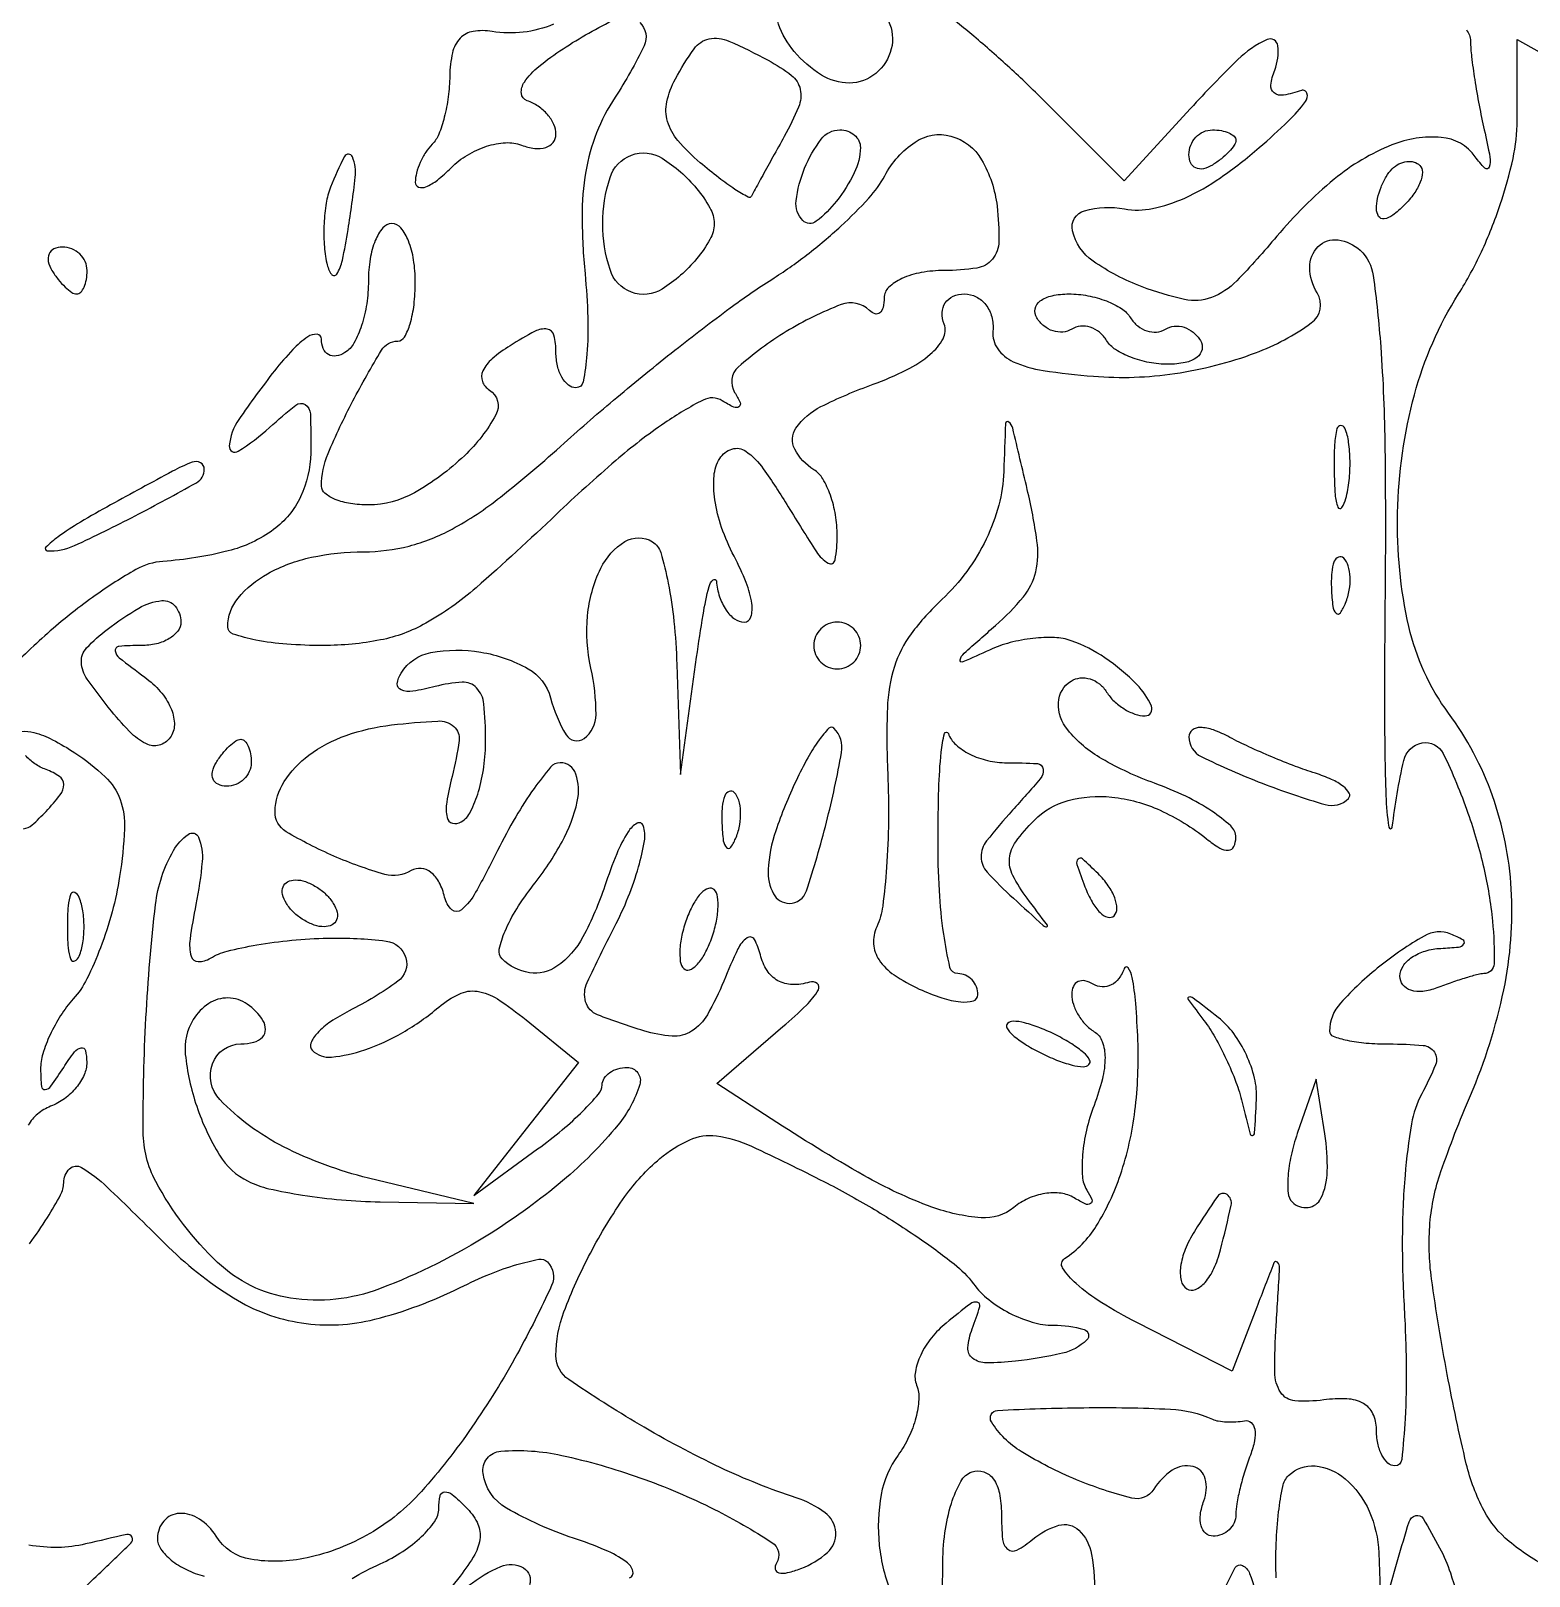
# Model space of a CAD drawing. Extents: x 50 to 925, y 21 to 441.
# Drawn here: x 347.6 to 411.5, y 293.3 to 359.2 of the extents above; entities that cross this region are included whole.
import ezdxf

# ---------------------------------------------------------------- set-up
doc = ezdxf.new("R2010")
doc.units = 0

msp = doc.modelspace()

# ---------------------------------------------------------------- linework, layer by layer
for points in [[(452.57679, 225.095507, -0.000001), (449.993678, 222.798179)], [(444.758148, 218.141907, -0.000001), (443, 216.578295, -0.004631)], [(408.835601, 359.270313, -0.173171), (409.013655, 358.787849, 0.027198), (409.056721, 358.126064, 0.008579), (409.191644, 357.143931, 0.00854), (409.380005, 356.051599, 0.009376), (409.600401, 355, -0.009719), (409.84279, 353.839502, -0.129303), (409.812213, 353.407797, -0.557064), (409.625138, 353.364703, -0.041041), (409.211592, 353.857012, 0.222214), (407.76211, 354.680862, 0.115763), (405.662273, 354.361396, 0.077659), (403.191278, 352.891979, 0.045684), (400.749082, 350.46244, -0.017442), (399.037239, 348.55563, -0.111866), (397.960362, 347.847724, -0.144871), (396.816579, 347.766388, -0.03606), (394.999082, 348.306448, -0.060969), (392.909877, 349.401323, -0.188489), (392.034374, 350.698532, -0.399839), (392.546209, 351.553079, -0.112925), (394.251917, 351.630764, 0.096221), (395.448025, 351.645676, 0.055656), (396.820263, 352.093602, 0.045019), (398.344525, 352.959652, 0.02649), (400.001917, 354.244998, 0.01317), (401.239881, 355.372975, 0.04256), (401.973336, 356.208482, 0.233911), (402.036265, 356.562709, 0.427967), (401.800928, 356.684719, -0.037195), (401.03346, 356.483747, -0.210596), (400.631687, 356.579248, -0.271554), (400.493532, 356.913459, -0.05708), (400.657916, 357.550928, 0.119934), (400.791661, 358.59274, 0.510493), (400.334074, 358.852151, 0.086269), (399.086078, 357.997633, 0.014538), (397.065926, 355.911037), (394.244594, 352.822073), (390.810827, 356.25584, 0.010888), (389.355493, 357.649134, 0.010476), (387.8224, 358.996192, 0.010456), (386.422244, 360.126206, 0.036996)], [(373.570796, 359.579906, -0.32742), (373.75863, 358.590584, -0.03372), (372.521553, 356.392549, 0.050947), (371.731787, 354.86899, 0.051994), (371.27301, 353.22751, 0.043701), (371.115379, 351.292769, 0.022439), (371.239302, 348.861341, -0.016371), (371.356982, 346.99749, -0.0274), (371.318571, 345.428019, -0.026667), (371.162327, 344.256403, -0.360756), (370.853207, 344, -0.172105), (370.527663, 344.115476, -0.093851), (370.25063, 344.443114, -0.07427), (370.063213, 344.931408, -0.054607), (370, 345.508474, 0.059265), (369.913163, 346.238516, 0.306583), (369.628022, 346.498375, 0.159361), (369.105924, 346.407681, 0.017549), (368.039889, 345.792838, 0.036888), (367.275673, 345.233303, 0.107547), (366.881736, 344.715956, 0.197395), (366.860858, 344.269655, 0.170161), (367.157923, 343.902398, -0.400165), (367.436457, 342.837918, -0.076503), (366.091758, 341.098417, -0.060836), (363.964104, 339.519299, -0.129964), (362, 339, -0.038162), (361.234117, 339.058541, -0.057113), (360.5875, 339.235187, -0.075043), (360.146289, 339.494047, -0.226352), (360, 339.800635, -0.099745), (360.281021, 341.195325, -0.021431), (361.337935, 343.43733, -0.015517), (362.559496, 345.598783, -0.259329), (363.25, 345.992198, 0.268668), (363.538955, 346.163581, 0.055034), (363.779688, 346.732083, 0.044293), (363.945529, 347.541584, 0.028394), (364, 348.5, 0.038131), (363.926884, 349.457356, 0.057076), (363.70625, 350.265625, 0.074992), (363.382936, 350.817169, 0.226478), (363, 351, 0.222681), (362.617207, 350.820624, 0.076538), (362.29375, 350.282961, 0.058208), (362.07317, 349.49372, 0.039081), (362, 348.559017, -0.037634), (361.926158, 347.57934, -0.041396), (361.70625, 346.653525, -0.045439), (361.384508, 345.906663, -0.130646), (361, 345.5, -0.096656), (360.61858, 345.356058, -0.174389), (360.29375, 345.414214, -0.171224), (360.076423, 345.667484, -0.092768), (360, 346.075842, 0.395453), (359.809064, 346.279503, 0.165944), (359.4125, 346.172131, 0.056442), (358.769709, 345.62401, 0.021364), (358, 344.727129, 0.016313), (356.465689, 342.639906, 0.129026), (356.063772, 341.520243, 0.622387), (356.449254, 341.286354, 0.041897), (357.786449, 342.306739, -0.014506), (358.898836, 343.256223, -0.319408), (359.301962, 343.280122, -0.251197), (359.524849, 342.890363, -0.010176), (359.536449, 341.211726, -0.10701), (359.106477, 339.347235, -0.125189), (357.954921, 337.948956, -0.096664), (356.009897, 337.03316, -0.044519), (353.234449, 336.589986, 0.112375), (352.082535, 336.242259, 0.025376), (350.347244, 335.13556, 0.025062), (348.430899, 333.62176, 0.022012), (346.587078, 331.859767, -0.025829)], [(369.890126, 359.510168, -0.143611), (367.276076, 359.200175, 0.082131), (366.470693, 359.202866, 0.163779), (365.913345, 358.90899, 0.136821), (365.584332, 358.290574, 0.050872), (365.469964, 357.303297, -0.029221), (365.405414, 356.409542, -0.030301), (365.237261, 355.540386, -0.031799), (364.999464, 354.811271, -0.10199), (364.719964, 354.38663, 0.053604), (364.444341, 354.044599, 0.038534), (364.211489, 353.612382, 0.039116), (364.052308, 353.160854, 0.065278), (364, 352.761905, 0.319688), (364.141187, 352.563653, 0.182152), (364.449126, 352.572042, 0.071564), (364.940912, 352.860503, 0.028017), (365.528939, 353.386082, -0.061045), (366.223139, 353.928714, -0.057683), (367.040876, 354.300073, -0.062084), (367.853237, 354.453812, -0.107774), (368.528939, 354.350522, 0.060825), (369.091982, 354.209803, 0.106892), (369.567876, 354.252543, 0.150409), (369.880467, 354.466914, 0.169365), (370, 354.809678, 0.10755), (369.908174, 355.23164, 0.070219), (369.638813, 355.65303, 0.065697), (369.240459, 356.009972, 0.069529), (368.770426, 356.243191, -0.301818), (368.524494, 356.558248, -0.171813), (368.655645, 357.043911, -0.071095), (369.266728, 357.705136, -0.025705), (370.301635, 358.461983, -0.032036), (372.544397, 359.734186, -0.309958)], [(412.388551, 293.638138, -0.054275), (410.655217, 294.778109, -0.098858), (409.589256, 296.086827, -0.062996), (408.833189, 298.091701, -0.012077), (408.018577, 301.901543, -0.011944), (407.349975, 305.977015, -0.055511), (407.283786, 308.356406, -0.062864), (407.74872, 310.552145, -0.01801), (409.00967, 313.80084, 0.050366), (410.431028, 318.306026, 0.065651), (410.749725, 322.61362, 0.070938), (409.948771, 326.587271, 0.07416), (408.074567, 330.113013, -0.103969), (406.381179, 333.810784, -0.061585), (405.898664, 338.657162, -0.059341), (406.621409, 343.70105, -0.075702), (408.5, 348, 0.032402), (409.477173, 349.795886, 0.02704), (410.281794, 351.813518, 0.027951), (410.825417, 353.781487, 0.053458), (411, 355.409732), (411, 358.859207), (415.5, 356.344109, -0.024067)], [(347.200075, 329.332261, -0.097901), (347.728064, 329.293017, -0.052515), (348.526941, 328.979201, -0.025206), (349.478516, 328.42212, -0.043779), (350.769713, 327.404318, -0.117619), (351.408066, 326.433353, -0.099623), (351.596187, 325.178757, -0.026243), (351.387971, 323.149067, -0.027352), (351.06648, 321.636208, -0.024435), (350.572045, 320.108158, -0.02521), (349.990807, 318.778885, -0.066646), (349.409456, 317.921259, 0.039707), (348.871162, 317.212338, 0.033773), (348.418526, 316.388779, 0.035157), (348.109179, 315.578594, 0.076455), (348.015313, 314.921259, 0.020908), (348.053965, 314.186873, 0.409945), (348.211709, 314.054463, 0.222597), (348.454439, 314.192748, 0.010291), (349, 315, -0.01849), (349.460081, 315.657281, -0.178005), (349.742512, 315.838626, -0.412224), (349.924505, 315.723629, -0.053381), (349.984687, 315.218615, -0.107866), (349.874696, 314.684119, -0.06745), (349.537995, 314.138075, -0.062902), (349.036836, 313.663736, -0.066565), (348.442529, 313.339573, 0.083396), (347.886061, 313.011421, 0.092829), (347.491363, 312.529718, 0.100562)], [(347.289278, 325.18289, 0.157127), (347.651308, 325.342976, 0.02162), (348.25, 325.925, 0.026382), (348.850113, 326.6324, 0.164145), (349, 327.076667, 0.247772), (348.821933, 327.413944, 0.062037), (348.25, 327.708333, -0.061447), (347.772046, 327.953639, -0.061158), (347.367188, 328.308074, -0.066901)], [(373.136847, 293.215589, 0.407308), (373.28553, 293.505928, 0.164458), (372.998011, 293.903351, 0.054374), (372.100327, 294.405317, 0.020416), (370.75, 294.914192, -0.051099), (367.887096, 296.198452, -0.230259), (366.888922, 297.675223, -0.433035), (367.650593, 298.625708, -0.073664), (370.245993, 298.445971, -0.030957), (373.58248, 297.493415, -0.031353), (376.761196, 296.139426, -0.028117), (379.207118, 294.733831, -0.407134), (379.405234, 293.846665, 0.183434), (379.356025, 293.591809, 0.304753), (379.501557, 293.439826, 0.112972), (379.88335, 293.443467, 0.032982), (380.448062, 293.618443, 0.08863), (381.583275, 294.303879, 0.23318), (381.937255, 295.158654, 0.220019), (381.479573, 295.999048, 0.080851), (380.25, 296.635458, -0.031873), (377.010558, 297.929295, -0.022664), (373.557882, 299.766632, -0.015263), (370.543142, 301.677273, -0.2488), (370, 302.70123, -0.090266), (370.340146, 304.570002, -0.0313), (371.468596, 307.078905, -0.031731), (372.943644, 309.491853, -0.066361), (374.43252, 311.107261, -0.065727), (375.708287, 311.911272, -0.143559), (376.841294, 312.077769, -0.074268), (378.344641, 311.633197, -0.009122), (381.432836, 310.126026, -0.015512), (383.468528, 309.005182, -0.016332), (385.395365, 307.778326, -0.016176), (386.983055, 306.615865, -0.067648), (387.806704, 305.768765, 0.066672), (388.462318, 305.091859, 0.047669), (389.349365, 304.519575, 0.048003), (390.319651, 304.130043, 0.07158), (391.223371, 304, -0.069579), (392.525439, 303.817925, -0.580875), (392.637607, 303.36046, -0.133374), (391.600646, 302.802569, -0.029776), (389.60079, 302.461607, -0.026377), (388.367103, 302.391715, -0.163246), (387.772819, 302.588514, -0.259904), (387.571824, 303.040034, -0.067194), (387.755272, 303.845525, 0.013176), (388.081489, 304.792461, 0.440672), (387.973993, 304.978168, 0.221929), (387.678513, 304.91183, 0.006379), (386.641722, 304.089786, 0.052921), (386.014431, 303.458111, 0.058568), (385.558042, 302.728813, 0.066639), (385.330496, 302.016214, 0.13644), (385.385807, 301.436985, -0.10754), (385.477918, 300.836277, -0.0494), (385.350445, 300.050504, -0.045768), (385.045143, 299.216753, -0.047256), (384.595841, 298.461958, 0.1136), (383.872354, 296.774983, 0.070777), (383.791114, 294.614963, 0.071462), (384.312432, 292.542277, 0.12267)], [(347.543329, 307.476688, 0.018683), (348.306586, 308.594312, 0.017013), (348.869949, 309.560704, 0.124073), (349, 310.076725, -0.20177), (349.250773, 310.672858, -0.340924), (349.761692, 310.733052, -0.056384), (350.847729, 309.903134, -0.00506), (353.3, 307.5, 0.057596), (356.246048, 305.164381, 0.10186), (359.146003, 304.098418, 0.099781), (362.273139, 304.253889, 0.053591), (365.908692, 305.604336, -0.017869), (367.177993, 306.181869, -0.026518), (368.330196, 306.587173, -0.024682), (369.264961, 306.811836, -0.247875), (369.636067, 306.697267, -0.313149), (369.816259, 305.69822, -0.018402), (368.356045, 302.789866, -0.025683), (366.41338, 299.64577, -0.030762), (364.262834, 296.910682, -0.079441), (362.055969, 295.109866, -0.077956), (359.383539, 294.072467, -0.09485), (356.975904, 294.010938, -0.216709), (355.5, 295, 0.108338), (354.794968, 295.727947, 0.157017), (353.93989, 295.968339, 0.209615), (353.272673, 295.645478, 0.178581), (353, 294.90638, 0.156018), (353.146168, 294.449349, 0.068086), (353.5875, 293.980377, 0.057927), (354.234879, 293.570827, 0.048178), (355, 293.289749, -0.057258)], [(400.722761, 293.21466, -0.016941), (400.722413, 294.685305, -0.02186), (400.826772, 296.031684, -0.020331), (401.005001, 297.124108, -0.146795), (401.254865, 297.588198, -0.223953), (402.387856, 297.995061, -0.15483), (403.661262, 297.452026, -0.111762), (404.690869, 296.063029, -0.09515), (405.09968, 294.281385), (405.19936, 291.5), (405.910963, 294, -0.007551), (406.393999, 295.604563, -0.252695), (406.672786, 295.873954, -0.338708), (406.989088, 295.747645, -0.011362), (407.695154, 294.5, -0.043334), (408.154287, 293.430914, -0.013701), (408.654189, 291.765625, -0.013567)], [(386.446899, 292.084428, 0.016031), (386.5, 293.740232, -0.032756), (386.591759, 295.139398, -0.043009), (386.867188, 296.389026, -0.049293), (387.268479, 297.334448, -0.187636), (387.75, 297.739962, -0.16275), (388.252245, 297.743121, -0.161877), (388.656689, 297.443658, -0.105747), (388.91652, 296.832113, -0.0478), (389, 295.960889, 0.023029), (389.050749, 294.859622, 0.201578), (389.275868, 294.437489, 0.307111), (389.663141, 294.403668, 0.046007), (390.342009, 294.868879, -0.102613), (391.457641, 295.461388, -0.26915), (392.305724, 295.251929, -0.161759), (392.844789, 294.221732, -0.040358), (393, 292.301949, -0.118319)], [(361.301762, 293.19076, -0.027209), (362.507816, 293.821607, 0.037711), (363.461534, 294.346239, 0.044834), (364.267921, 294.982362, 0.050643), (364.827097, 295.630195, 0.153918), (365, 296.178561, -0.051726), (365.056135, 296.719728, -0.339456), (365.25, 296.886217, -0.190984), (365.574084, 296.777974, -0.02141), (366.157618, 296.242382, -0.07753), (366.633931, 295.589995, -0.141035), (366.761247, 294.947679, -0.109505), (366.534765, 294.222428, -0.036243), (365.907618, 293.292382, 0.001455), (364.994732, 292.122973, 0.365552)], [(347.126611, 289.751146, -0.013898), (347.79372, 290.555871, -0.006888), (348.681946, 291.54096, -0.00683), (349.631642, 292.53782, -0.00994), (350.498104, 293.38829, 0.003447), (351.868852, 294.699222, 0.313959), (351.919437, 294.958916, 0.357367), (351.697932, 295.07096, 0.00392), (349.933834, 294.665378, -0.054483), (348.757593, 294.517621, -0.047409), (347.519158, 294.615216, -0.048152)], [(366.274166, 292.892501, -0.064318), (367.642451, 293.707107, -0.241518), (368.609169, 293.643767, -0.35707), (368.869599, 292.920202, -0.088303)], [(398.530659, 292.75, -0.026858), (398.974656, 293.655231, -0.398373), (399.282778, 293.75152, -0.194909), (399.585832, 293.41321, -0.010118), (400.062416, 292, 0.007904)]]:
    msp.add_lwpolyline(points, format="xyb")
for points in [[(383.35507, 360.417241, -0.193933), (384.187353, 359.642638, -0.171424), (384.30459, 358.457719, -0.160852), (383.646408, 357.407664, -0.174728), (382.515456, 357, -0.140618), (381.322816, 357.34218, -0.077051), (380.163427, 358.343976, -0.089931), (379.489011, 359.5083, -0.290542), (379.675343, 360.342009, -0.090372), (380.332914, 360.796862, -0.101458), (381.082304, 360.966539, -0.071773), (382.036763, 360.848682, -0.025068)], [(379.055624, 357.970231, -0.042709), (380.046902, 357.325354, -0.177107), (380.418923, 356.729445, -0.151476), (380.34844, 355.975026, -0.028879), (379.739883, 354.720231, 0.000784), (379.253655, 353.846337, 0.001072), (378.818702, 353.057721, 0.000693), (378.455558, 352.393769, 0.012538), (378.345061, 352.178394, -0.431247), (378.192452, 352.129923, -0.017237), (377.637083, 352.463756, -0.021006), (376.945076, 352.955394, -0.012097), (376.152497, 353.601456, -0.037816), (375.204726, 354.546001, -0.106155), (374.758041, 355.363672, -0.127977), (374.729766, 356.19733, -0.067786), (375.09262, 357.173062, -0.031186), (375.891454, 358.465098, -0.191333), (376.535475, 358.883917, -0.155008), (377.370805, 358.79245, -0.018693)], [(388.816422, 351.741449, -0.031265), (388.895224, 350.239066, -0.170923), (388.62154, 349.486226, -0.185171), (387.951369, 349.104869, -0.037806), (386.566422, 349, 0.043513), (385.583951, 348.914337, 0.063264), (384.753887, 348.657292, 0.08295), (384.192002, 348.279299, 0.20612), (384, 347.833333, -0.053967), (383.956211, 347.428821, -0.162428), (383.815882, 347.193493, -0.257438), (383.611143, 347.150471, -0.122756), (383.373216, 347.293451, 0.297054), (382.167842, 347.547715, 0.043996), (379.825502, 346.394359, 0.045653), (377.778821, 344.880918, 0.364011), (377.621812, 343.802904, -0.033465), (377.85323, 343.365538, -0.361815), (377.802875, 343.186764, -0.270243), (377.585989, 343.170676, -0.024939), (377.095214, 343.441154, 0.263092), (376.272222, 343.473309, 0.03118), (374.642084, 342.500991, 0.027601), (372.55213, 340.894507, 0.012812), (370.014943, 338.595663, -0.010607), (366.593575, 335.468113, -0.051709), (364.453816, 333.95333, -0.07982), (362.513069, 333.237426, -0.048561), (360.074237, 333, -0.018484), (358.512518, 333.057754, -0.029999), (357.196807, 333.235, -0.030547), (356.226262, 333.48796, -0.3244), (356, 333.8, -0.174646), (356.442048, 335.026953, -0.094088), (357.695697, 336.064938, -0.073586), (359.571577, 336.764683, -0.052581), (361.803071, 337, 0.063404), (363.73478, 337.245947, 0.061004), (365.570439, 337.968797, 0.043824), (367.633916, 339.334278, 0.015304), (370.353071, 341.637537, -0.00908), (372.595156, 343.585132, -0.007273), (375.077022, 345.602482, -0.007361), (377.427833, 347.401668, -0.018487), (379.207004, 348.622939, 0.023265), (380.707604, 349.674218, 0.021273), (382.151275, 350.890629, 0.021818), (383.346241, 352.087849, 0.062438), (384.024475, 353.045733, -0.121572), (385.316643, 354.479923, -0.218698), (386.84802, 354.734716, -0.197368), (388.157597, 353.727817, -0.103034)], [(382.984687, 354.25, -0.108425), (382.723256, 353.164891, -0.053785), (381.967613, 351.959334, -0.060569), (381.103493, 351.100299, -0.378361), (380.530834, 351.135832, -0.232255), (380.243137, 351.978567, -0.065054), (380.607605, 353.363323, -0.065144), (381.314736, 354.605851, -0.235013), (382.106989, 355, -0.082922), (382.446877, 354.943241, -0.094321), (382.73318, 354.779688, -0.102891), (382.921753, 354.536025, -0.119054)], [(399, 354.559017, -0.151918), (398.934461, 354.34829, -0.038439), (398.70625, 354.066025, -0.035638), (398.382774, 353.768994, -0.029505), (398, 353.5, -0.082592), (397.6179, 353.343488, -0.161196), (397.29375, 353.3746, -0.182303), (397.078288, 353.586039, -0.108972), (397, 353.940983, -0.093332), (397.076123, 354.345238, -0.09642), (397.29375, 354.688914, -0.099167), (397.618444, 354.918938, -0.105053), (398, 355, -0.042167), (398.382849, 354.967655, -0.061769), (398.70625, 354.870461, -0.081139), (398.92554, 354.727648, -0.210953)], [(360.384042, 352.558413, 0.051478), (360.199911, 351.875991, 0.027761), (360.108399, 351.009071, 0.027345), (360.112925, 350.106289, 0.038416), (360.222503, 349.308413, 0.097086), (360.424062, 348.840631, 0.538996), (360.648203, 348.844738, 0.088977), (360.890694, 349.440963, 0.012555), (361.133884, 350.75, 0.011248), (361.438759, 352.976578, 0.127344), (361.31586, 353.850323, 0.632653), (360.983004, 353.866835, 0.031457)], [(376, 352.5, -0.045289), (376.569081, 351.672106, -0.128626), (376.744889, 351, -0.128626), (376.569081, 350.327894, -0.045289), (376, 349.5, -0.079576), (374.524933, 348.208207, -0.233935), (373.21939, 348.076116, -0.229729), (372.305527, 349.036842, -0.07735), (372, 351, -0.07735), (372.305527, 352.963158, -0.229729), (373.21939, 353.923884, -0.233935), (374.524933, 353.791793, -0.079576)], [(406.183333, 351.783333, -0.034019), (405.693024, 351.355562, -0.131573), (405.322581, 351.204271, -0.290264), (405.093678, 351.31173, -0.142677), (405, 351.633333, -0.054831), (405.048893, 352.07784, -0.038674), (405.195833, 352.558958, -0.039129), (405.411277, 353.002755, -0.063896), (405.666667, 353.333333, -0.075941), (405.96028, 353.549128, -0.089268), (406.289271, 353.652396, -0.100736), (406.601612, 353.629018, -0.128169), (406.85, 353.483333, -0.212536), (406.959631, 353.197768, -0.080535), (406.867292, 352.770833, -0.061283), (406.5985, 352.274266, -0.041736)], [(405.366004, 335.122913, 0.002756), (405.344408, 330.128799, 0.00756), (405.401901, 326.603293, 0.029597), (405.525067, 325.247592, 0.874359), (405.67637, 325.25, -0.02608), (406.164742, 328.093441, -0.299617), (406.943216, 328.842798, -0.337577), (407.847731, 328.386746, -0.029318), (408.902175, 325.850777, -0.02724), (409.57578, 323.516697, -0.031915), (409.948951, 321.243168, -0.030624), (410.017419, 319.425478, -0.407324), (409.581787, 319, 0.065182), (409.333672, 318.967516, 0.008575), (408.821775, 318.821697, 0.009838), (408.218074, 318.625425, 0.008099), (407.581787, 318.393011, -0.061217), (406.976385, 318.242209, -0.107411), (406.46465, 318.289503, -0.150596), (406.128472, 318.522024, -0.168247), (406, 318.893011, -0.152515), (406.133803, 319.321464, -0.092718), (406.514063, 319.698013, -0.076911), (407.08084, 319.966274, -0.060942), (407.75, 320.078947, 0.015465), (408.501712, 320.136194, 0.216749), (408.729388, 320.270768, 0.446104), (408.688843, 320.4446, 0.030589), (408.175195, 320.687216, 0.229898), (407.029914, 320.604812, 0.037915), (405.147732, 319.318346, 0.038823), (403.465659, 317.74199, 0.187198), (403, 316.541813, 0.315066), (403.147443, 316.331054, 0.034855), (403.74471, 316.159158, 0.032517), (404.563469, 316.039147, 0.020135), (405.535184, 316, -0.02066), (406.987549, 315.939962, -0.231178), (407.470704, 315.652311, -0.248979), (407.520374, 315.110316, -0.023692), (406.929754, 313.868744, 0.081522), (406.493477, 312.589666, 0.020656), (406.21945, 310.403974, 0.019679), (406.102607, 307.753977, 0.01529), (406.177259, 304.868744, -0.010664), (406.269787, 302.235075, -0.017795), (406.221453, 300.017693, -0.012085), (406.078277, 298.265882, -0.383578), (405.782689, 298, -0.190835), (405.483798, 298.118389, -0.088287), (405.229915, 298.45909, -0.068107), (405.057683, 298.964741, -0.048109), (405, 299.562858, 0.111683), (404.850966, 300.221753, 0.155948), (404.440128, 300.658979, 0.115237), (403.743278, 300.857579, 0.046618), (402.75, 300.812858, -0.053557), (401.517698, 300.77446, -0.23627), (400.91282, 301.136954, -0.141729), (400.661565, 301.993624, -0.016706), (400.721171, 304, 0.001228), (400.870343, 306.456456, 0.223606), (400.77708, 306.688757, 0.528529), (400.627158, 306.6547, 0.002133), (399.894159, 304.768965), (398.845976, 302.037929), (394.771721, 304.116459, -0.021463), (393.279116, 304.960524, -0.042279), (392.188487, 305.776095, -0.067448), (391.613656, 306.445537, -0.413451), (391.699029, 306.847495, 0.110207), (393.050196, 308.230239, 0.057713), (394.078068, 310.419125, 0.050345), (394.697218, 313.147897, 0.040442), (394.822707, 316.157251, 0.009874), (394.72985, 317.73166, 0.027147), (394.582427, 318.834088, 0.102056), (394.411926, 319.248141, 0.622019), (394.241603, 319.224809, -0.081999), (394.014906, 318.795029, -0.11374), (393.681668, 318.517028, -0.13005), (393.295207, 318.434609, -0.126937), (392.91459, 318.552786, 0.086079), (392.565281, 318.693051, 0.164932), (392.268661, 318.658243, 0.179687), (392.071129, 318.455135, 0.104352), (392, 318.118034, 0.082487), (392.070844, 317.691527, 0.053447), (392.282526, 317.237174, 0.052189), (392.593869, 316.82512, 0.066565), (392.961789, 316.523615, -0.169863), (393.303806, 316.101287, -0.086835), (393.421284, 315.420823, -0.060719), (393.307585, 314.505364, -0.029625), (392.954635, 313.380682, 0.033457), (392.632638, 312.326445, 0.036226), (392.464683, 311.266307, 0.038947), (392.458387, 310.346878, 0.121231), (392.647355, 309.761575, -0.038879), (392.855756, 309.35719, -0.370028), (392.800762, 309.185907, -0.255005), (392.580787, 309.17447, -0.026545), (392.110704, 309.431581, 0.108173), (391.549227, 309.628975, 0.069954), (390.857739, 309.617135, 0.065322), (390.146823, 309.407108, 0.06886), (389.52803, 309.023263, -0.195751), (388.133363, 308.582486, -0.067642), (386.029498, 309.043199, -0.042383), (383.138305, 310.388015, -0.014419), (379.18293, 312.807239), (376.86586, 314.317912), (379.68293, 316.739153, 0.016208), (380.680964, 317.65483, 0.064777), (381.192907, 318.305519, 0.376985), (381.142862, 318.574769, 0.246712), (380.81265, 318.635623, -0.080867), (380.081853, 318.532535, -0.122734), (379.465689, 318.700077, -0.123949), (379.004304, 319.135433, -0.083451), (378.720041, 319.805426, 0.071281), (378.462207, 320.456504, 0.444813), (378.151917, 320.524052, 0.127795), (377.760016, 320.052938, 0.012402), (377.156614, 318.682859, -0.031255), (376.458115, 317.246185, -0.125142), (375.786982, 316.545726, -0.156985), (374.952969, 316.335999, -0.058353), (373.749224, 316.557086, -0.017981), (371.774816, 317.242588, -0.234767), (371.266849, 317.799483, -0.180654), (371.332442, 318.626426, -0.010161), (372.487, 320.974861, 0.023075), (373.08347, 322.271639, 0.026872), (373.524617, 323.554394, 0.027392), (373.775459, 324.661916, 0.123682), (373.724096, 325.317791, 0.47427), (373.460948, 325.417089, 0.120075), (373.078931, 325.051164, 0.044368), (372.590509, 324.111219, 0.017747), (372.085808, 322.75, -0.042878), (371.14981, 320.568295, -0.116054), (370.043675, 319.312324, -0.196635), (368.867005, 319.037614, -0.157902), (367.699422, 319.633912, -0.256142), (367.580988, 320.039818, -0.046167), (367.8296, 320.816265, -0.039748), (368.325221, 321.76456, -0.026372), (369.032755, 322.76877, 0.04085), (370.262089, 324.625375, 0.071715), (370.909721, 326.345831, 0.134354), (370.850743, 327.518098, 0.324031), (370.185212, 328, 0.220532), (369.770638, 327.807798, 0.020727), (369.063251, 326.898438, 0.023506), (368.281949, 325.686614, 0.01628), (367.509941, 324.25, -0.011661), (366.574457, 322.469947, -0.085812), (365.973888, 321.724832, -0.382618), (365.559319, 321.72884, -0.152885), (365.249046, 322.262243, 0.06298), (365.020477, 322.889937, 0.106088), (364.666728, 323.321708, 0.144644), (364.248627, 323.491483, 0.164459), (363.828965, 323.394295, -0.210918), (362.697818, 323.237391, -0.032958), (360.524856, 324.015356, -0.031791), (358.49043, 325.057118, -0.271471), (358.015313, 325.91898, -0.136984), (358.407402, 327.192711, -0.090586), (359.459116, 328.318093, -0.075229), (361.047167, 329.16182, -0.055629), (362.988186, 329.610268, -0.014987), (364.954477, 329.779665, -0.192997), (365.639766, 329.548499, -0.256446), (365.867216, 328.948016, -0.026484), (365.566541, 327.409096, 0.02092), (365.340622, 326.31745, 0.090978), (365.353266, 325.659687, 0.286394), (365.582039, 325.418279, 0.204789), (365.959918, 325.475228, 0.140442), (366.360489, 325.915548, 0.042395), (366.694476, 326.765623, 0.038769), (366.923344, 327.828319, 0.033669), (367, 328.965397, 0.0247), (366.923731, 330.508381, 0.166001), (366.61018, 331.196087, 0.223421), (365.999591, 331.436003, 0.047673), (364.843628, 331.248857, -0.023722), (363.89605, 331.048529, -0.135905), (363.390282, 331.104003, -0.339506), (363.233059, 331.368201, -0.10938), (363.393187, 331.827173, -0.211362), (364.66276, 332.696909, -0.087331), (366.790734, 332.7178, -0.086659), (368.811956, 332.008976, -0.203971), (369.77062, 330.769148, 0.071272), (370.435134, 329.18898, 0.442681), (371.199992, 329.036395, 0.238759), (371.710146, 330.052091, 0.053281), (371.491004, 332.040959, -0.076397), (371.348785, 334.270336, -0.091273), (371.911182, 336.295875, -0.142877), (372.941641, 337.431914, -0.283184), (374.113307, 337.429973, -0.185648), (374.468224, 336.963204, -0.021585), (374.785683, 335.664967, -0.023601), (375.032247, 334.027651, -0.0172), (375.157104, 332.190983), (375.314207, 327.5), (376, 332.5, -0.00708), (376.27496, 334.313558, -0.022287), (376.53049, 335.517187, -0.147688), (376.705297, 335.804222, -0.617166), (376.842896, 335.75, 0.055713), (376.979165, 335.080669, 0.070666), (377.255144, 334.514063, 0.085869), (377.622067, 334.132368, 0.159792), (378.02568, 334, 0.333236), (378.31742, 334.218725, 0.109177), (378.355471, 334.788772, 0.057141), (378.112893, 335.68263, 0.024528), (377.598701, 336.809133, -0.035241), (377.067982, 338.040989, -0.047614), (376.778438, 339.218103, -0.055912), (376.743525, 340.234843, -0.119613), (376.985709, 340.976876, -0.179653), (377.507432, 341.383218, -0.234108), (378.097175, 341.29183, -0.086451), (378.84388, 340.544006, -0.016177), (379.90895, 338.917743, 0.006158), (381.110253, 337.000734, 0.117372), (381.616107, 336.51509, 0.526637), (381.910472, 336.652994, 0.040401), (381.996262, 337.690983, 0.041813), (381.923728, 338.574964, 0.043873), (381.705152, 339.419912, 0.048052), (381.383742, 340.108236, 0.121679), (381, 340.5, -0.134094), (380.183069, 341.375818, -0.279453), (380.23786, 342.273261, -0.126574), (381.304323, 343.195511, -0.028564), (383.526257, 344.145655, 0.029013), (384.953668, 344.75756, 0.059873), (385.96617, 345.424685, 0.090675), (386.514112, 346.091652, 0.221859), (386.557642, 346.710383, -0.098737), (386.473434, 347.202209, -0.141505), (386.606905, 347.621175, -0.143676), (386.941033, 347.900244, -0.102974), (387.420274, 348, -0.118955), (387.927035, 347.877705, -0.110543), (388.338212, 347.53572, -0.101351), (388.588944, 347.022972, -0.085317), (388.638889, 346.419472, 0.176536), (388.842001, 345.661514, 0.135004), (389.508449, 345.110217, 0.068448), (390.787473, 344.734037, 0.017593), (392.932302, 344.488064, 0.05635), (396.40108, 344.604593, 0.052661), (399.840244, 345.487835, 0.067839), (402.221424, 346.764301, 0.392708), (402.473679, 348.042588, -0.13391), (402.153345, 349.126572, -0.205031), (402.51455, 350.022175, -0.232851), (403.361343, 350.307909, -0.155927), (404.302864, 349.862958, -0.172632), (404.86312, 348.781692, -0.016043), (405.180461, 345.743804, -0.015187), (405.361537, 341.396714, -0.005274)], [(348.5, 349, 0.029505), (348.768994, 348.617226, 0.035638), (349.066025, 348.29375, 0.038439), (349.34829, 348.065539, 0.151918), (349.559017, 348, 0.210953), (349.727648, 348.07446, 0.081139), (349.870461, 348.29375, 0.061769), (349.967655, 348.617151, 0.042167), (350, 349, 0.105053), (349.918938, 349.381556, 0.099167), (349.688914, 349.70625, 0.09642), (349.345238, 349.923877, 0.093332), (348.940983, 350, 0.108972), (348.586039, 349.921712, 0.182303), (348.3746, 349.70625, 0.161196), (348.343488, 349.3821, 0.082592)], [(394.510081, 346.983688, 0.08344), (394.815187, 346.635866, 0.092847), (395.206842, 346.422376, 0.100558), (395.623007, 346.374953, 0.117181), (396, 346.5, -0.117181), (396.376993, 346.625047, -0.100558), (396.793158, 346.577624, -0.092847), (397.184813, 346.364134, -0.08344), (397.489919, 346.016312, -0.190957), (397.558378, 345.631818, -0.185079), (397.346069, 345.298525, -0.109523), (396.840032, 345.072894, -0.050353), (396.118034, 345, -0.046272), (395.306395, 345.075274, -0.046042), (394.521025, 345.298542, -0.050028), (393.873833, 345.626452, -0.112542), (393.489919, 346.016312, 0.08344), (393.184813, 346.364134, 0.092847), (392.793158, 346.577624, 0.100558), (392.376993, 346.625047, 0.117181), (392, 346.5, -0.117181), (391.623007, 346.374953, -0.100558), (391.206842, 346.422376, -0.092847), (390.815187, 346.635866, -0.08344), (390.510081, 346.983688, -0.190957), (390.441622, 347.368182, -0.185079), (390.653931, 347.701475, -0.109523), (391.159968, 347.927106, -0.050353), (391.881966, 348, -0.046272), (392.693605, 347.924726, -0.046042), (393.478975, 347.701458, -0.050028), (394.126167, 347.373548, -0.112542)], [(389.100451, 340.424314, -0.057196), (388.887839, 338.987562, -0.047187), (388.348501, 337.534833, -0.045724), (387.524318, 336.163548, -0.046044), (386.46634, 334.968378, 0.04352), (385.14997, 333.496321, 0.085279), (384.436502, 332.100384, 0.067324), (384.137075, 330.333791, 0.019162), (384.150651, 327.544064, -0.013468), (384.183828, 325.502964, -0.015131), (384.103462, 323.541069, -0.014507), (383.936817, 321.883726, -0.074888), (383.683919, 321, 0.123344), (383.548472, 320.267201, 0.135059), (383.783141, 319.584687, 0.095384), (384.426581, 318.946956, 0.03945), (385.499608, 318.344085, 0.028471), (386.458887, 317.965265, 0.054936), (387.26551, 317.793833, 0.091808), (387.805209, 317.838976, 0.338129), (388, 318.094085, 0.093526), (387.934745, 318.439894, 0.096478), (387.748214, 318.733887, 0.09913), (387.469908, 318.930663, 0.104838), (387.142857, 319, -0.350255), (386.806021, 319.268951, -0.019285), (386.540813, 320.689062, -0.023004), (386.354427, 322.545605, -0.014006), (386.296992, 324.75, -0.006997), (386.330909, 326.875541, -0.016908), (386.431035, 328.44375, -0.039613), (386.573956, 329.243881, -0.742566), (386.737469, 329.25, 0.127946), (387.054482, 328.771637, 0.06698), (387.649138, 328.367188, 0.059759), (388.414144, 328.093012, 0.056249), (389.238321, 328, -0.015253), (390.537426, 327.960361, -0.363705), (390.783911, 327.726712, -0.208856), (390.657592, 327.314461, -0.00661), (389.47183, 325.968872, 0.017743), (388.36908, 324.659858, 0.170455), (388.138595, 323.980166, 0.185179), (388.394233, 323.334404, 0.021644), (389.512074, 322.218872, 0.000743), (390.788752, 321.054095, 0.188091), (390.929216, 321.000216, 0.614784), (390.961432, 321.064786, 0.001237), (390.095924, 322.222121, -0.042157), (389.486604, 323.193287, -0.14264), (389.344694, 323.920584, -0.136905), (389.613333, 324.628295, -0.037641), (390.397625, 325.540482, -0.129957), (391.843724, 326.381828, -0.093994), (393.710823, 326.533449, -0.080189), (395.7682, 325.971922, -0.062152), (397.75, 324.755166, 0.031791), (398.31285, 324.360768, 0.149535), (398.690924, 324.263918, 0.284392), (398.916685, 324.418452, 0.104476), (399, 324.812827, 0.210992), (398.78465, 325.300435, 0.037744), (397.982073, 325.927927, 0.035047), (396.861812, 326.566455, 0.025259), (395.534718, 327.123606, -0.043235), (393.287055, 328.163675, -0.091835), (391.829866, 329.398457, -0.18087), (391.437674, 330.555521, -0.251657), (391.974576, 331.484287, -0.113794), (392.361246, 331.61542, -0.100305), (392.785689, 331.573008, -0.093896), (393.182813, 331.362829, -0.086012), (393.489919, 331.016312, 0.064046), (393.805258, 330.627547, 0.051734), (394.230921, 330.298542, 0.053408), (394.696737, 330.074719, 0.08551), (395.130446, 330, 0.537306), (395.400279, 330.407655, 0.094082), (394.77746, 331.339879, 0.049003), (393.420099, 332.474526, 0.064479), (391.982143, 333.204158, 0.076175), (391.270763, 333.340028, 0.037476), (390.347879, 333.304712, 0.036078), (389.374637, 333.122288, 0.043597), (388.5, 332.80841, -0.006738), (387.352419, 332.298388, -0.617289), (387.242186, 332.391487, -0.152555), (387.407843, 332.668232, -0.002588), (388.752578, 333.855917, 0.041399), (389.93802, 335.079031, 0.115128), (390.463494, 336.145629, 0.093417), (390.519351, 337.467803, 0.021706), (390.103029, 339.66238, 0.001198), (389.482117, 342.275591, 0.173012), (389.312809, 342.534966, 0.605487), (389.177793, 342.471563, 0.002556)], [(403.194949, 340.5, 0.012823), (403.235556, 339.431793, 0.080377), (403.356533, 338.900903, 0.597527), (403.51666, 338.883358, 0.087174), (403.692991, 339.269032, 0.037336), (403.832894, 340.036634, 0.029507), (403.872264, 340.880008, 0.030339), (403.814405, 341.671085, 0.06278), (403.655937, 342.269032, 0.31318), (403.47713, 342.386009, 0.333666), (403.315079, 342.257153, 0.052471), (403.212705, 341.580113, 0.014395)], [(351, 339, 0.009889), (349.710919, 338.260754, 0.021736), (348.763025, 337.634393, 0.036951), (348.242013, 337.194429, 0.653061), (348.29966, 337.041916, 0.121843), (349.455975, 337.264443, 0.011715), (352.047218, 338.535521, 0.007808), (354.660693, 339.946639, 0.271408), (355, 340.52568, 0.2807), (354.834319, 340.797548, 0.213287), (354.478052, 340.81748, 0.032485), (353.637797, 340.432799, 0.001656)], [(403.078947, 335.416667, 0.018894), (403.137993, 334.670344, 0.168741), (403.279315, 334.37858, 0.470617), (403.461564, 334.395823, 0.054073), (403.683114, 334.8125, 0.051402), (403.839148, 335.359369, 0.05415), (403.876576, 335.916927, 0.060344), (403.797407, 336.402231, 0.126455), (403.604167, 336.729167, 0.296942), (403.385309, 336.77538, 0.208169), (403.200665, 336.592839, 0.077125), (403.089945, 336.112848, 0.028489)], [(354, 334, -0.165457), (353.870211, 333.618525, -0.095513), (353.503231, 333.29375, -0.076512), (352.955705, 333.074244, -0.057202), (352.30887, 333, 0.018113), (351.355028, 332.965434, 0.426092), (351.199539, 332.778096, 0.202119), (351.370182, 332.474237, 0.007217), (352.461646, 331.651704, -0.056187), (353.12301, 331.043405, -0.074461), (353.56118, 330.354143, -0.091106), (353.721992, 329.685156, -0.153122), (353.580473, 329.130209, -0.166501), (353.137459, 328.766619, -0.191199), (352.593237, 328.777813, -0.0964), (351.908608, 329.236817, -0.026837), (351.039263, 330.19984, -0.016713), (350.005329, 331.567746, -0.14167), (349.756418, 332.288921, -0.204735), (349.980748, 332.897775, -0.040869), (350.861564, 333.689532, -0.029366), (352.213031, 334.597927, -0.109047), (353.182684, 334.91479, -0.250588), (353.757852, 334.676707, -0.173529)], [(381, 333, 0.099038), (381.076342, 332.618362, 0.097945), (381.29375, 332.29375, 0.097945), (381.618362, 332.076342, 0.099038), (382, 332, 0.099038), (382.381638, 332.076342, 0.097945), (382.70625, 332.29375, 0.097945), (382.923658, 332.618362, 0.099038), (383, 333, 0.099038), (382.923658, 333.381638, 0.097945), (382.70625, 333.70625, 0.097945), (382.381638, 333.923658, 0.099038), (382, 334, 0.099038), (381.618362, 333.923658, 0.097945), (381.29375, 333.70625, 0.097945), (381.076342, 333.381638, 0.099038)], [(357, 328, -0.105053), (356.918938, 327.618444, -0.099167), (356.688914, 327.29375, -0.09642), (356.345238, 327.076123, -0.093332), (355.940983, 327, -0.108972), (355.586039, 327.078288, -0.182303), (355.3746, 327.29375, -0.161196), (355.343488, 327.6179, -0.082592), (355.5, 328, -0.029505), (355.768994, 328.382774, -0.035638), (356.066025, 328.70625, -0.038439), (356.34829, 328.934461, -0.151918), (356.559017, 329, -0.210953), (356.727648, 328.92554, -0.081139), (356.870461, 328.70625, -0.061769), (356.967655, 328.382849, -0.042167)], [(380.239516, 327.227786, 0.027735), (379.372018, 325.089937, 0.069008), (379.050277, 323.436846, 0.135709), (379.274849, 322.410147, 0.278289), (379.954687, 322, 0.323919), (380.684549, 322.528259, 0.017057), (381.538356, 325.456947, 0.01822), (382.184067, 328.440677, 0.24527), (381.859555, 329.473778, 0.422441), (381.640097, 329.470705, 0.03314), (381.226703, 328.970983, 0.029547), (380.742193, 328.208052, 0.016449)], [(397, 329.106299, 0.286374), (397.527699, 328.260512, 0.021458), (400.124408, 327.12495, 0.021653), (402.810896, 326.216634, 0.273568), (403.805286, 326.471952, 0.336977), (403.836684, 326.70252, 0.101422), (403.588865, 326.98687, 0.057691), (403.08535, 327.286321, 0.029012), (402.393128, 327.549459, -0.014589), (401.541507, 327.845386, -0.008615), (400.542044, 328.245559, -0.008615), (399.557009, 328.679909, -0.014596), (398.75, 329.081472, 0.034199), (398.042781, 329.399452, 0.0852), (397.487243, 329.502942, 0.166162), (397.141858, 329.390349, 0.235819)], [(377.078947, 325.416667, 0.018894), (377.137993, 324.670344, 0.168741), (377.279315, 324.37858, 0.470617), (377.461564, 324.395823, 0.054073), (377.683114, 324.8125, 0.051402), (377.839148, 325.359369, 0.05415), (377.876576, 325.916927, 0.060344), (377.797407, 326.402231, 0.126455), (377.604167, 326.729167, 0.296942), (377.385309, 326.77538, 0.208169), (377.200665, 326.592839, 0.077125), (377.089945, 326.112848, 0.028489)], [(354.640058, 321.950289, 0.014888), (354.390838, 320.47745, 0.100858), (354.437257, 319.743802, 0.337574), (354.737146, 319.513236, 0.140386), (355.259578, 319.660428, -0.077743), (355.972538, 319.960519, -0.018518), (357.236425, 320.224883, -0.018599), (358.727885, 320.42286, -0.017424), (360.262792, 320.514956, -0.03751), (362.759206, 320.390277, -0.29828), (363.597151, 319.677808, -0.317897), (363.253844, 318.672882, -0.039994), (361.176957, 317.410741, 0.031339), (360.389304, 316.950532, 0.056832), (359.821704, 316.467598, 0.08846), (359.543279, 316.038726, 0.305164), (359.603692, 315.729642, 0.225272), (360.422565, 315.437899, 0.057081), (361.839767, 315.747278, 0.049717), (363.469539, 316.491415, 0.043534), (365, 317.571792, -0.065414), (365.871436, 318.131653, -0.147427), (366.64034, 318.246027, -0.108233), (367.500368, 317.921617, -0.026639), (368.728304, 317.027068), (370.956607, 315.214552), (368.728304, 312.375655), (366.5, 309.536758), (369.218575, 311.518379, 0.016213), (370.262051, 312.332069, 0.021836), (371.1478, 313.138211, 0.019658), (371.811034, 313.850944, 0.168635), (371.968575, 314.25, -0.134464), (372.059974, 314.536117, -0.095647), (372.294854, 314.779688, -0.083184), (372.637205, 314.943738, -0.070335), (373.035184, 315, -0.506036), (373.574004, 314.266965, -0.096384), (372.642054, 312.54156, -0.046746), (370.281994, 310.159865, -0.032853), (367.233116, 307.932883, -0.050729), (362.478588, 305.554698, -0.129488), (358.676708, 305.154458, -0.152622), (355.564837, 306.679066, -0.080405), (352.928456, 310.133682, -0.122187), (352.392056, 312.250025, -0.014632), (352.509717, 317.110716, -0.015641), (352.920824, 321.950296, -0.102535), (353.683886, 324.25, -0.105005), (354.308148, 324.942006, -0.484393), (354.753866, 324.816443, -0.122881), (354.909743, 323.781556, -0.025595)], [(392.564293, 322.706872, 0.036269), (392.866277, 322.059266, 0.070189), (393.210949, 321.604915, 0.120343), (393.538684, 321.40751, 0.278911), (393.806872, 321.473539, 0.20742), (393.927901, 321.779789, 0.082976), (393.837219, 322.231185, 0.063152), (393.558688, 322.753423, 0.043285), (393.124088, 323.266667, 0.011214), (392.463552, 323.893514, 0.400052), (392.270328, 323.888819, 0.286372), (392.21821, 323.663782, 0.008399)], [(349.157895, 321, 0.017491), (349.189089, 320.10856, 0.078554), (349.306058, 319.601562, 0.447206), (349.474999, 319.540618, 0.174857), (349.662281, 319.75, 0.057986), (349.818615, 320.320008, 0.037979), (349.87034, 321, 0.037979), (349.818615, 321.679992, 0.057986), (349.662281, 322.25, 0.174857), (349.474999, 322.459382, 0.447206), (349.306058, 322.398438, 0.078554), (349.189089, 321.89144, 0.017491)], [(360.5, 322, -0.076764), (360.661825, 321.617617, -0.154201), (360.642737, 321.29375, -0.186277), (360.449529, 321.079239, -0.117858), (360.118034, 321, -0.085235), (359.689814, 321.073533, -0.053414), (359.230237, 321.29375, -0.051777), (358.810561, 321.617474, -0.064269), (358.5, 322, -0.076764), (358.338175, 322.382383, -0.154201), (358.357263, 322.70625, -0.186277), (358.550471, 322.920761, -0.117858), (358.881966, 323, -0.085235), (359.310186, 322.926467, -0.053414), (359.769763, 322.70625, -0.051777), (360.189439, 322.382526, -0.064269)], [(375.6, 321.4, 0.033304), (375.389096, 320.717782, 0.041541), (375.289877, 320.062207, 0.04665), (375.304005, 319.520191, 0.168083), (375.452923, 319.213744, 0.291964), (375.69517, 319.160268, 0.11331), (375.996127, 319.355957, 0.066301), (376.316012, 319.78902, 0.03436), (376.6, 320.4, 0.033304), (376.810904, 321.082218, 0.041541), (376.910123, 321.737793, 0.04665), (376.895995, 322.279809, 0.168083), (376.747077, 322.586256, 0.291964), (376.50483, 322.639732, 0.11331), (376.203873, 322.444043, 0.066301), (375.883988, 322.01098, 0.03436)], [(354.528423, 317.045989, 0.166186), (354.18887, 315.557032, 0.055345), (354.674203, 313.342271, 0.055216), (355.648837, 311.253745, 0.142391), (356.865028, 310.141084, 0.058913), (357.757118, 309.825116, 0.017045), (359.194727, 309.550687, 0.016887), (360.84868, 309.349972, 0.017273), (362.5, 309.263279), (366.5, 309.191636), (362, 310.278884, -0.057993), (358.374734, 311.614232, -0.085636), (355.660779, 313.633349, -0.285132), (355.345416, 315.151737, -0.31484), (356.559017, 316, 0.066118), (357.110654, 316.073267, 0.138808), (357.478525, 316.29375, 0.191142), (357.607943, 316.620352, 0.139169), (357.5, 317, 0.104886), (356.829699, 317.701609, 0.146978), (356.008659, 317.962206, 0.149692), (355.191037, 317.725587, 0.110026)], [(397.642392, 317, -0.034221), (398.115763, 316.281353, -0.019319), (398.593615, 315.353125, -0.019214), (399.005227, 314.375104, -0.029737), (399.27639, 313.5, 0.001837), (399.611622, 312.157476, 0.402126), (399.713978, 312.093625, 0.337721), (399.801102, 312.19448, 0.001656), (399.883999, 313.627555, 0.073363), (399.799554, 314.542895, 0.049622), (399.451862, 315.533297, 0.049248), (398.911095, 316.445335, 0.068134), (398.25, 317.127555, 0.002075), (397.179061, 317.96029, 0.219342), (397.002866, 318.000602, 0.5466), (396.965325, 317.901889, 0.003459)], [(390, 316, 0.026766), (390.647707, 315.628962, 0.024204), (391.353125, 315.315379, 0.024967), (392.012663, 315.096832, 0.067616), (392.5, 315.030626, 0.190341), (392.732273, 315.122372, 0.335455), (392.765625, 315.315379, 0.102785), (392.514186, 315.625641, 0.027796), (392, 316, 0.026766), (391.352293, 316.371038, 0.024204), (390.646875, 316.684621, 0.024967), (389.987337, 316.903168, 0.067616), (389.5, 316.969374, 0.190341), (389.267727, 316.877628, 0.335455), (389.234375, 316.684621, 0.102785), (389.485814, 316.374359, 0.027796)], [(401.621937, 312.174639, 0.028454), (401.3573, 311.241012, 0.036599), (401.22742, 310.358657, 0.039862), (401.232256, 309.636783, 0.176556), (401.408694, 309.257973, 0.228766), (402.081297, 309.023368, 0.258482), (402.632559, 309.416981, 0.106735), (402.903544, 310.563145, 0.043922), (402.794046, 312.164136), (402.426486, 314.5)], [(397.232624, 308.000882, 0.043311), (396.839978, 307.231109, 0.063217), (396.645347, 306.496054, 0.083094), (396.664997, 305.904941, 0.207448), (396.906789, 305.557608, 0.243832), (397.281823, 305.529335, 0.113788), (397.686902, 305.82449, 0.07333), (398.06394, 306.415174, 0.041507), (398.346647, 307.217577, 0.010724), (398.800962, 309.120735, 0.301371), (398.624554, 309.572146, 0.41467), (398.226658, 309.50247, 0.013256)], [(398, 299.989825, 0.066777), (398.252824, 299.913755, 0.027478), (398.609475, 299.87654, 0.026587), (399.001873, 299.878162, 0.030828), (399.372681, 299.922473, -0.232942), (399.649185, 299.843815, -0.16824), (399.8061, 299.558326, -0.091692), (399.799431, 299.070378, -0.042493), (399.622681, 298.459106, 0.016582), (399.384313, 297.770491, 0.014941), (399.182913, 297.043363, 0.015159), (399.041667, 296.38072, 0.044954), (399, 295.918213, -0.104634), (398.925871, 295.567858, -0.099094), (398.715469, 295.269725, -0.096533), (398.401125, 295.069912, -0.093711), (398.031385, 295, -0.184534), (397.710807, 295.122486, -0.147206), (397.516384, 295.440625, -0.100118), (397.488865, 295.925634, -0.055937), (397.638374, 296.5, 0.151852), (397.699873, 297.444707, 0.282917), (397.175325, 297.966725, 0.205319), (396.290412, 297.811676, 0.110132), (395.502266, 297.003667, -0.327773), (394.558827, 296.622742, -0.035851), (392.203213, 297.407037, -0.039278), (389.849246, 298.607487, -0.117312), (388.57713, 299.8752, -0.570228), (388.833635, 300.364424, -0.009812), (392.517475, 300.48156, -0.014471), (396.210254, 300.419601, -0.095263)]]:
    msp.add_lwpolyline(points, format="xyb", close=True)

doc.saveas('drawing.dxf')
